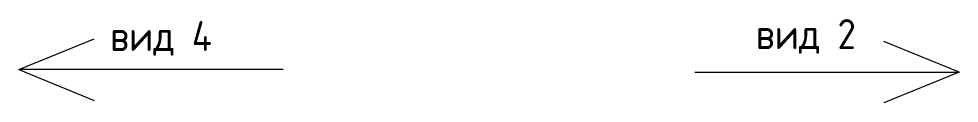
# Model space of a CAD drawing. Header units: millimetres. Extents: x 209 to 1046824, y -248937 to 510758.
# Drawn here: x 240198 to 255876, y 340890 to 342288 of the extents above; entities that cross this region are included whole.
import ezdxf

# ---------------------------------------------------------------- set-up
doc = ezdxf.new("R2010")
doc.units = ezdxf.units.MM
doc.layers.add('Основные линии', color=7, linetype='Continuous', lineweight=30)
doc.layers.add('Размеры', color=7, linetype='Continuous', lineweight=15)
doc.styles.add('СПДС', font='isocpeur.ttf', dxfattribs={"width": 0.9})

msp = doc.modelspace()

# ---------------------------------------------------------------- linework, layer by layer
at = {"layer": 'Размеры'}
for points in [[(240197.5, 341444.7), (241456.1, 341958.3)], [(255875.6, 341403.3), (254617.1, 341916.9)], [(244607.6, 341444.7), (240197.5, 341444.7)], [(240197.5, 341444.7), (241456.1, 340931.1)], [(251465.5, 341403.3), (255875.6, 341403.3)], [(255875.6, 341403.3), (254617.1, 340889.7)]]:
    msp.add_lwpolyline(points, dxfattribs=at)

# ---------------------------------------------------------------- texts
at = {"layer": 'Основные линии', "char_height": 500, "attachment_point": 1, "style": 'СПДС'}
for s, width, insert in [('вид 4', 2769.041, (241718.7, 342255.9)), ('вид 2', 3371.815, (252483.1, 342288.5))]:
    msp.add_mtext_dynamic_manual_height_columns(s, width=width, gutter_width=1678.4, heights=[0], dxfattribs=dict(at, insert=insert))

doc.saveas('drawing.dxf')
